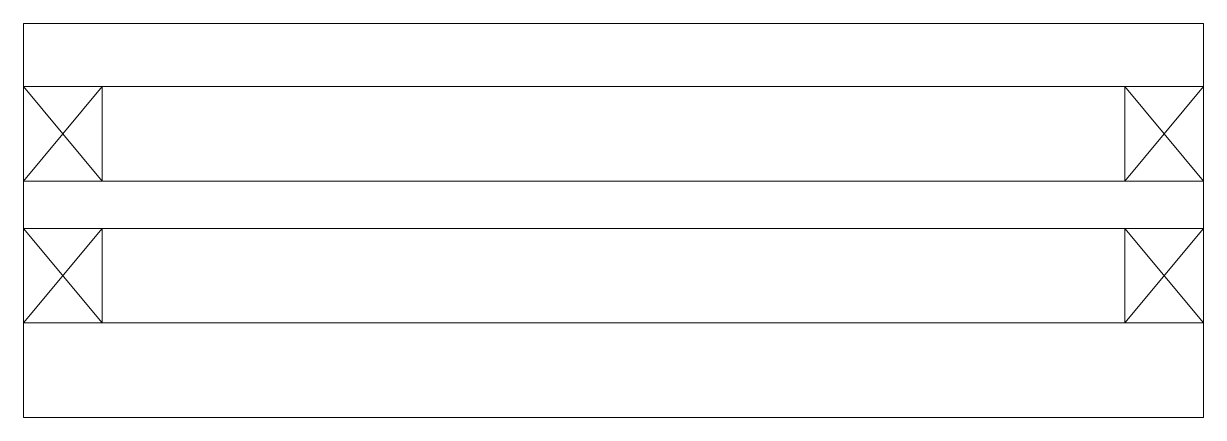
# Model space of a CAD drawing. Header units: metres. Extents: x 0 to 150, y -12 to 38.
import ezdxf

# ---------------------------------------------------------------- set-up
doc = ezdxf.new("R2010")
doc.units = ezdxf.units.M
doc.layers.add('A-DETL-GENF', color=92, linetype='Continuous', lineweight=18)

# ---------------------------------------------------------------- blocks, each defined once
blk = doc.blocks.new('30 tripleglas - 8_12_6_12_12-2741367-00_0 Basismaterialen')
at = {"layer": 'A-DETL-GENF'}
for p, q in [((150, 38), (0, 38)), ((0, 38), (0, 30)), ((150, 30), (150, 38)), ((0, 30), (0, 18)), ((0, 18), (10, 30)), ((0, 30), (10, 18)), ((10, 18), (10, 30)), ((0, 30), (150, 30)), ((140, 30), (140, 18)), ((140, 18), (150, 30)), ((140, 30), (150, 18)), ((150, 18), (150, 30)), ((0, 18), (0, 12)), ((140, 18), (10, 18)), ((10, 18), (140, 18)), ((150, 12), (150, 18)), ((0, 18), (10, 18)), ((140, 18), (150, 18)), ((10, 12), (0, 12)), ((0, 12), (0, 0)), ((0, 0), (10, 12)), ((0, 12), (10, 0)), ((10, 0), (10, 12)), ((150, 12), (140, 12)), ((140, 12), (140, 0)), ((140, 0), (150, 12)), ((140, 12), (150, 0)), ((150, 0), (150, 12)), ((10, 12), (140, 12)), ((0, 0), (0, -12)), ((0, 0), (10, 0)), ((140, 0), (10, 0)), ((140, 0), (150, 0)), ((150, -12), (150, 0)), ((0, -12), (150, -12)), ((0, -12), (150, -12))]:
    blk.add_line(p, q, dxfattribs=at)

msp = doc.modelspace()

# ---------------------------------------------------------------- block references
msp.add_blockref('30 tripleglas - 8_12_6_12_12-2741367-00_0 Basismaterialen', (0, 0))

doc.saveas('drawing.dxf')
